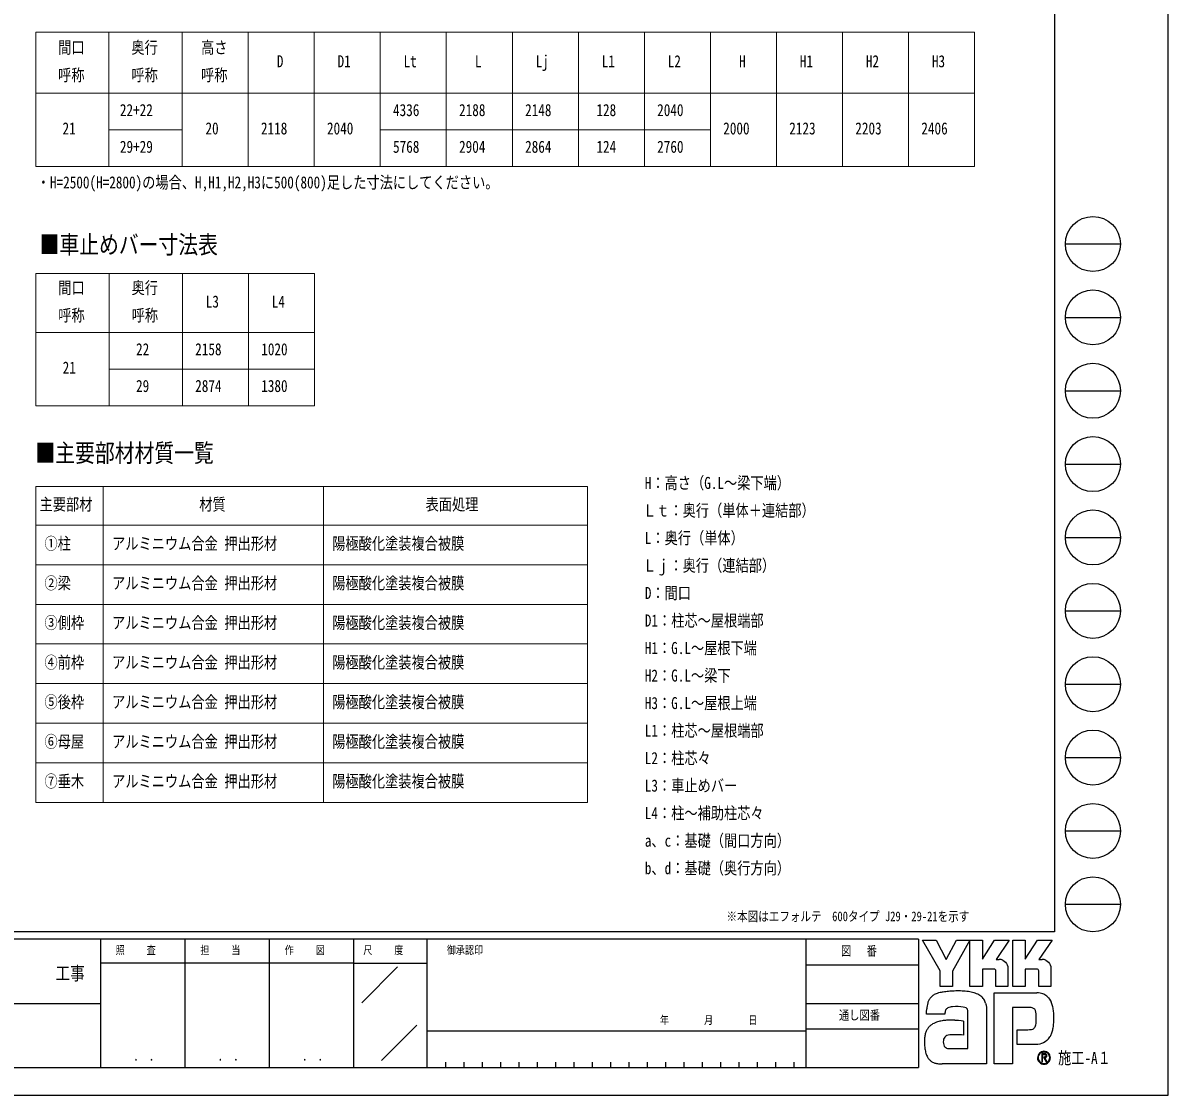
# Model space of a CAD drawing. Units: millimetres, scale not verified. Extents: x -10512 to 10512, y -7425 to 7425.
# Drawn here: x 2709 to 10512, y -7425 to -118 of the extents above; entities that cross this region are included whole.
import ezdxf
from ezdxf.enums import TextEntityAlignment as Align

# ---------------------------------------------------------------- set-up
doc = ezdxf.new("R2010")
doc.units = ezdxf.units.MM
doc.header["$LTSCALE"] = 30
doc.layers.add('0-1_TABLE1', color=7, linetype='Continuous', lineweight=18)
doc.layers.add('0-2_USER1', color=3, linetype='Continuous')
doc.layers.add('0-7_YKK_ZWAK', color=7, linetype='Continuous')
doc.styles.add('ＭＳ ゴシック', font='')
doc.styles.get('ＭＳ ゴシック').set_extended_font_data('MS Gothic')

msp = doc.modelspace()

# ---------------------------------------------------------------- linework, layer by layer
at = {"layer": '0-1_TABLE1'}
for p, q in [((2796.05, -181.99), (9194.05, -181.99)), ((2796.05, -181.99), (2796.05, -1096.99)), ((3294.05, -181.99), (3294.05, -1096.99)), ((3794.05, -181.99), (3794.05, -1096.99)), ((4244.05, -181.99), (4244.05, -1096.99)), ((4694.05, -181.99), (4694.05, -1096.99)), ((5144.05, -181.99), (5144.05, -1096.99)), ((5594.05, -181.99), (5594.05, -1096.99)), ((6044.05, -181.99), (6044.05, -1096.99)), ((6494.05, -181.99), (6494.05, -1096.99)), ((6944.05, -181.99), (6944.05, -1096.99)), ((7394.05, -181.99), (7394.05, -1096.99)), ((7844.05, -181.99), (7844.05, -1096.99)), ((8294.05, -181.99), (8294.05, -1096.99)), ((8744.05, -181.99), (8744.05, -1096.99)), ((9194.05, -181.99), (9194.05, -1096.99)), ((2796.05, -596.99), (9194.05, -596.99)), ((3294.05, -846.99), (3794.05, -846.99)), ((5144.05, -846.99), (7394.05, -846.99)), ((2796.05, -1096.99), (9194.05, -1096.99)), ((2796.05, -1827.06), (4696.05, -1827.06)), ((2796.05, -1827.06), (2796.05, -2727.06)), ((3296.05, -1827.06), (3296.05, -2727.06)), ((3796.05, -1827.06), (3796.05, -2727.06)), ((4246.05, -1827.06), (4246.05, -2727.06)), ((4696.05, -1827.06), (4696.05, -2727.06)), ((2796.05, -2227.06), (4696.05, -2227.06)), ((3296.05, -2477.06), (4696.05, -2477.06)), ((2796.05, -2727.06), (4696.05, -2727.06)), ((2796.05, -3276.76), (6556.74, -3276.76)), ((2796.05, -3276.76), (2796.05, -5430.76)), ((3256.96, -3276.76), (3256.96, -5430.76)), ((4756.74, -3276.76), (4756.74, -5430.76)), ((6556.74, -3276.76), (6556.74, -5430.76)), ((2796.05, -3540.76), (6556.74, -3540.76)), ((2796.05, -3810.76), (6556.74, -3810.76)), ((2796.05, -4080.76), (6556.74, -4080.76)), ((2796.05, -4350.76), (6556.74, -4350.76)), ((2796.05, -4620.76), (6556.74, -4620.76)), ((2796.05, -4890.76), (6556.74, -4890.76)), ((2796.05, -5160.76), (6556.74, -5160.76)), ((2796.05, -5430.76), (6556.74, -5430.76))]:
    msp.add_line(p, q, dxfattribs=at)
at = {"layer": '0-7_YKK_ZWAK'}
for p, q in [((9737.55, 6937.5), (9737.55, -6312.5)), ((9812.55, -1625), (10187.55, -1625)), ((9812.55, -2125), (10187.55, -2125)), ((9812.55, -2625), (10187.55, -2625)), ((9812.55, -3125), (10187.55, -3125)), ((9812.55, -3625), (10187.55, -3625)), ((9812.55, -4125), (10187.55, -4125)), ((9812.55, -4625), (10187.55, -4625)), ((9812.55, -5125), (10187.55, -5125)), ((9812.55, -5625), (10187.55, -5625)), ((9812.55, -6125), (10187.55, -6125)), ((9737.55, -6312.5), (-9762.45, -6312.5)), ((3237.55, -6362.5), (-12.45, -6362.5)), ((3812.55, -6362.5), (3812.55, -7237.5)), ((4387.55, -6362.5), (4387.55, -7237.5)), ((4962.55, -6362.5), (4962.55, -7237.5)), ((5462.55, -6362.5), (4962.55, -6362.5)), ((8043.8, -6362.5), (5462.55, -6362.5)), ((5462.55, -6362.5), (5462.55, -7237.5)), ((8043.8, -6362.5), (8043.8, -7237.5)), ((8812.55, -6362.5), (8043.8, -6362.5)), ((8812.55, -6362.5), (8812.55, -7237.5)), ((4962.55, -6525), (3237.55, -6525)), ((4962.55, -6525), (5462.55, -6525)), ((5017.76, -6795.73), (5262.59, -6550.9)), ((8043.8, -6537.5), (8812.55, -6537.5)), ((-12.45, -6800), (3237.55, -6800)), ((8043.8, -6800), (8812.55, -6800)), ((5151.68, -7189.97), (5392.23, -6949.42)), ((5462.55, -6987.5), (8043.8, -6987.5)), ((8812.55, -6975), (8043.8, -6975)), ((9697.91, -7139.3), (9697.91, -7139.3)), ((-12.45, -7237.5), (3237.55, -7237.5)), ((3237.55, -7237.5), (4962.55, -7237.5)), ((4962.55, -7237.5), (5462.55, -7237.5)), ((5462.55, -7237.5), (8043.8, -7237.5)), ((5587.55, -7200), (5587.55, -7237.5)), ((5712.55, -7200), (5712.55, -7237.5)), ((5837.55, -7200), (5837.55, -7237.5)), ((5962.55, -7200), (5962.55, -7237.5)), ((6087.55, -7200), (6087.55, -7237.5)), ((6212.55, -7200), (6212.55, -7237.5)), ((6337.55, -7200), (6337.55, -7237.5)), ((6462.55, -7200), (6462.55, -7237.5)), ((6587.55, -7200), (6587.55, -7237.5)), ((6712.55, -7200), (6712.55, -7237.5)), ((6837.55, -7200), (6837.55, -7237.5)), ((6962.55, -7200), (6962.55, -7237.5)), ((7087.55, -7200), (7087.55, -7237.5)), ((7212.55, -7200), (7212.55, -7237.5)), ((7337.55, -7200), (7337.55, -7237.5)), ((7462.55, -7200), (7462.55, -7237.5)), ((7587.55, -7200), (7587.55, -7237.5)), ((7712.55, -7200), (7712.55, -7237.5)), ((7837.55, -7200), (7837.55, -7237.5)), ((7962.55, -7200), (7962.55, -7237.5)), ((8043.8, -7237.5), (8812.55, -7237.5)), ((9666.68, -7209.95), (9666.68, -7209.95))]:
    msp.add_line(p, q, dxfattribs=at)
for points in [[(-10512.5, -7425), (10512.5, -7425), (10512.5, 7425), (-10512.5, 7425)], [(8840.05, -6370), (8932.08, -6370), (9001.18, -6500.25), (9070.1, -6370), (9162.19, -6370), (9044.18, -6579.98), (9044.18, -6685.33), (8960.24, -6685.33), (8960.24, -6577.14)]]:
    msp.add_lwpolyline(points, close=True, dxfattribs=at)
for points in [[(4962.55, -6362.5), (3237.55, -6362.5), (3237.55, -7237.5)], [(9326.37, -6566.52), (9246.92, -6566.52), (9246.92, -6685.24), (9162.29, -6685.24), (9162.29, -6370), (9246.92, -6370), (9246.92, -6498.96), (9330.17, -6370), (9429.6, -6370), (9340.4, -6500.53), (9343.56, -6500.53), (9347.05, -6500.53), (9350.63, -6500.53), (9354.08, -6500.53), (9357.16, -6500.53), (9359.65, -6500.53), (9361.31, -6500.53), (9361.92, -6500.53)], [(9618.78, -6566.52), (9539.42, -6566.52), (9539.42, -6685.33), (9454.74, -6685.33), (9454.74, -6370), (9539.42, -6370), (9539.42, -6498.96), (9622.58, -6370), (9722.01, -6370), (9632.81, -6500.53), (9636, -6500.53), (9639.51, -6500.53), (9643.09, -6500.53), (9646.53, -6500.53), (9649.6, -6500.53), (9652.08, -6500.53), (9653.73, -6500.53), (9654.33, -6500.53)], [(9386.26, -6505.53), (9396.37, -6511.31), (9404.93, -6518.83), (9411.81, -6527.8), (9416.89, -6537.87), (9420.03, -6548.74), (9421.1, -6560.09), (9421.1, -6685.55), (9338.53, -6685.55), (9338.53, -6578.52)], [(9678.7, -6505.53), (9688.84, -6511.31), (9697.44, -6518.83), (9704.35, -6527.8), (9709.46, -6537.87), (9712.62, -6548.74), (9713.7, -6560.09), (9713.7, -6685.33), (9630.93, -6685.33), (9630.93, -6578.52)], [(9572.17, -6828.77), (9452.98, -6828.77), (9452.98, -7212.5), (9328.08, -7212.5), (9328.08, -6726.98), (9618.38, -6726.98)], [(9696.78, -6761.28), (9704.93, -6771.56), (9711.03, -6781.52), (9715.29, -6790.54)], [(9011.99, -6830.78), (9006.18, -6834.05), (9001.65, -6838.04), (8998.22, -6842.71), (8995.73, -6847.99), (8994.01, -6853.83), (8992.9, -6860.17), (8992.23, -6866.97), (8991.82, -6874.17), (8866.86, -6874.47), (8867.23, -6857.38), (8867.92, -6838.18)], [(9269.27, -6797.91), (9272.82, -6812.25), (9274.83, -6827.61), (9275.46, -6843.97), (9275.46, -7212.5), (8973.88, -7212.5)], [(9059.87, -6913.82), (9083.52, -6915.38), (9102.11, -6917.46), (9114.28, -6919.42), (9118.63, -6920.58), (9118.63, -7016.18), (9104.81, -7014.72), (9089.64, -7013.9), (9074.12, -7013.58), (9059.22, -7013.63), (9045.92, -7013.91), (9035.21, -7014.27), (9028.06, -7014.59), (9025.46, -7014.73), (9014.66, -7016.71), (9005.34, -7019.8), (8997.51, -7024.03), (8991.17, -7029.42), (8986.32, -7035.99), (8982.96, -7043.76), (8981.09, -7052.75), (8980.71, -7062.98), (8981.91, -7074.22), (8984.29, -7083.52), (8987.73, -7091.04), (8992.07, -7096.97), (8997.15, -7101.49), (9002.83, -7104.76), (9008.97, -7106.98), (9015.4, -7108.31), (9148.16, -7108.31), (9148.16, -6862.68), (9148.19, -6857.81), (9147.94, -6853.05), (9147.32, -6848.47), (9146.25, -6844.12), (9144.66, -6840.06), (9142.46, -6836.37), (9139.59, -6833.1), (9135.97, -6830.31)], [(9135.97, -6830.31), (9128.18, -6827.25), (9115.73, -6824.67), (9099.85, -6822.75), (9081.77, -6821.74), (9062.71, -6821.82), (9043.91, -6823.21)], [(9614.57, -6902.49), (9614.41, -6886.58), (9613.65, -6872.24), (9611.86, -6859.66), (9608.59, -6848.98)], [(9686.41, -7052.43), (9674.87, -7061.39), (9662.86, -7068.44), (9650.46, -7073.7), (9637.75, -7077.3), (9624.84, -7079.36), (9611.8, -7080.02), (9483.4, -7080.02), (9483.4, -6979.16), (9555.8, -6979.16), (9569.15, -6978.97), (9580.89, -6977.83), (9590.97, -6974.88)], [(9686.52, -7156.49), (9686.45, -7155.03), (9686.27, -7153.62), (9685.97, -7152.26), (9685.55, -7150.97), (9685.01, -7149.75), (9684.35, -7148.59), (9683.58, -7147.52), (9682.7, -7146.53), (9681.54, -7145.51), (9680.26, -7144.62), (9678.85, -7143.86), (9677.33, -7143.23), (9675.7, -7142.74), (9673.96, -7142.39), (9672.12, -7142.18), (9670.19, -7142.11), (9651.25, -7142.11), (9651.25, -7197.85), (9656.97, -7197.85), (9656.97, -7147.79), (9670.19, -7147.79), (9671.56, -7147.84), (9672.84, -7147.97), (9674.04, -7148.19), (9675.16, -7148.5), (9676.18, -7148.89), (9677.11, -7149.36), (9677.94, -7149.92), (9678.66, -7150.56)], [(9680.9, -7156.49), (9680.55, -7159.17), (9679.59, -7161.28), (9678.15, -7162.89), (9676.37, -7164.06), (9674.36, -7164.86), (9672.26, -7165.35), (9670.21, -7165.6), (9668.32, -7165.67), (9663.36, -7165.67), (9665.86, -7169.92), (9682.23, -7198.04), (9688.78, -7198.04), (9673, -7170.98), (9674.48, -7170.68), (9675.89, -7170.31), (9677.23, -7169.86), (9678.49, -7169.33), (9679.67, -7168.72), (9680.77, -7168.04), (9681.78, -7167.28), (9682.7, -7166.44)]]:
    msp.add_lwpolyline(points, dxfattribs=at)
for centre in [(10000.05, -1625), (10000.05, -2125), (10000.05, -2625), (10000.05, -3125), (10000.05, -3625), (10000.05, -4125), (10000.05, -4625), (10000.05, -5125), (10000.05, -5625), (10000.05, -6125)]:
    msp.add_circle(centre, 187.5, dxfattribs=at)
for centre, radius, start, end in [((9362.04, -6562.97), 62.44, 78.26798, 90.11215), ((9362.93, -6558.43), 57.81, 66.19963, 78.22058), ((9654.45, -6563.08), 62.55, 78.27851, 90.10826), ((9655.31, -6558.7), 58.09, 66.2483, 78.23226), ((9326.81, -6578.23), 11.72, 358.57817, 92.1683), ((9619.27, -6578.18), 11.67, 358.29941, 92.43455), ((8979.01, -6828.22), 108.95, 152.2125, 163.4865), ((8962.34, -6819.6), 90.18, 138.03852, 152.12015), ((8962.33, -6820.02), 90.45, 122.60463, 137.83438), ((8974.29, -6839.36), 113.2, 108.37421, 122.42809), ((8993.23, -6906.73), 183.13, 100.93159, 107.35499), ((9055.13, -7207.04), 489.75, 97.86054, 101.37938), ((9084.19, -7408.95), 693.73, 94.90201, 97.9576), ((9086.17, -7425.11), 710, 91.6169, 94.94971), ((9083.42, -7310.15), 595.01, 87.51794, 91.66439), ((9091.15, -7144.44), 429.12, 81.92631, 87.59083), ((9113.97, -6988.08), 271.1, 73.67137, 82.05943), ((9147.82, -6874.79), 152.88, 60.60528, 73.9085), ((9161.67, -6847.16), 122.01, 52.17347, 59.90542), ((9174.06, -6831.12), 101.74, 43.55042, 52.14561), ((9180.89, -6824.52), 92.24, 34.48659, 43.50182), ((9180.94, -6824.38), 92.12, 25.58915, 34.43128), ((9172.74, -6828.22), 101.17, 17.43089, 25.54591), ((9613.64, -6860.53), 133.64, 78.73198, 87.96551), ((9617.56, -6840.49), 113.22, 69.03034, 78.69541), ((9621.21, -6830.75), 102.82, 59.39484, 68.9885), ((9622.9, -6827.78), 99.4, 50.3012, 59.3616), ((9622.28, -6828.48), 100.33, 42.05209, 50.28551), ((9094.51, -6851.15), 226.96, 171.55622, 176.72493), ((9017.6, -6839.67), 149.2, 163.48385, 171.57982), ((9044.98, -6909.07), 84.96, 102.4979, 112.84632), ((9061.41, -6979.98), 157.75, 96.37207, 102.75341), ((9572.85, -6890.03), 61.26, 77.94572, 90.63794), ((9578.18, -6865.04), 35.72, 60.20991, 77.92418), ((9581.63, -6858.55), 28.37, 39.8078, 59.75378), ((9576.78, -6862.26), 34.47, 22.65544, 39.38165), ((9572.73, -6857.03), 157.3, 14.76267, 25.00486), ((9476.25, -6883.32), 257.3, 7.9139, 14.95041), ((9379.89, -6897.34), 354.67, 2.54376, 8.01251), ((8964.69, -7036.28), 111.29, 120.60724, 130.53081), ((8976.54, -7056.43), 134.67, 112.58838, 120.58162), ((8992.48, -7094.75), 176.17, 106.61303, 112.59024), ((9017.56, -7179.03), 264.11, 99.87193, 106.59825), ((9031.61, -7258.18), 344.49, 94.78469, 99.91711), ((9038.45, -7336.93), 423.53, 90.80099, 94.81812), ((9039.49, -7395.56), 482.18, 87.57779, 90.82714), ((9481.24, -6916.9), 132.77, 347.14308, 355.40008), ((9330.51, -6903.94), 284.06, 355.2339, 0.29193), ((9340.42, -6901.25), 394.19, 352.8937, 357.82206), ((9324.66, -6900.24), 409.98, 357.76419, 2.60674), ((9022.45, -7051.74), 170.01, 164.97537, 174.56739), ((8981.14, -7040.72), 127.26, 153.89178, 164.94341), ((8962.32, -7031.67), 106.37, 142.04688, 153.80771), ((8958.69, -7029.07), 101.91, 130.60221, 141.94427), ((9579.3, -6948.57), 28.78, 293.91672, 314.09376), ((9575.37, -6945.11), 34, 314.78099, 333.92928), ((9550.12, -6932.85), 62.07, 334.00676, 347.34989), ((9625.9, -6973.56), 98.37, 326.23251, 339.61931), ((9533.51, -6937.79), 197.44, 339.22498, 347.31457), ((9422.87, -6911.98), 311.04, 347.15166, 352.97565), ((9095.33, -7058.72), 243.22, 174.55588, 182.47272), ((9231.24, -7056.58), 379.12, 181.90948, 187.89042), ((9603.07, -6958.47), 125.59, 311.57033, 318.66243), ((9588.53, -6945.72), 144.93, 318.67367, 325.29112), ((9071.73, -7079.01), 218.04, 187.80471, 196.36971), ((8987.51, -7103.89), 130.22, 196.3102, 208.20993), ((8950.84, -7123.41), 88.68, 208.29777, 223.35561), ((9666.75, -7170.47), 44.1, 90.09157, 179.92363), ((9666.49, -7170.52), 43.83, 179.86065, 225.14399), ((9666.48, -7170.33), 39.22, 134.8007, 180.12175), ((9666.32, -7170.58), 39.06, 179.75513, 225.29722), ((9666.59, -7170.11), 39.14, 89.86602, 135.149), ((9666.75, -7170.39), 44.02, 44.93442, 90.08536), ((9666.76, -7170.41), 39.44, 45.03108, 90.11509), ((9666.62, -7170.35), 39.6, 270.09072, 359.90926), ((9672.52, -7156.26), 8.38, 358.3894, 42.86139), ((9672.69, -7156.89), 13.84, 316.37674, 1.6565), ((9666.79, -7170.42), 39.43, 0.00643, 45.07115), ((9667.1, -7170.25), 43.68, 359.78949, 45.13288), ((9666.99, -7170.6), 43.78, 314.92572, 0.23508), ((8942.57, -7130.69), 77.67, 223.64205, 239.63663), ((8949.43, -7118.2), 91.91, 239.8785, 253.65355), ((8962, -7075.02), 136.89, 253.69102, 263.74909), ((8972.65, -6980.24), 232.26, 263.68487, 270.30455), ((9666.7, -7170.53), 43.98, 224.94536, 269.98445), ((9666.61, -7170.94), 39.01, 224.62822, 270.10973), ((9666.69, -7170.31), 44.2, 269.98802, 314.93777)]:
    msp.add_arc(centre, radius, start, end, dxfattribs=at)

# ---------------------------------------------------------------- texts
at = {"layer": '0-1_TABLE1', "style": 'ＭＳ ゴシック', "width": 0.8}
for s, p in [('奥行', (3448.05, -351.99)), ('高さ', (3923.05, -351.99)), ('間口', (2949.05, -351.99)), ('D', (4439.05, -445.74)), ('D1', (4853.05, -445.74)), ('Lt', (5303.05, -445.74)), ('L', (5789.05, -445.74)), ('Lj', (6203.05, -445.74)), ('L1', (6653.05, -445.74)), ('L2', (7103.05, -445.74)), ('H', (7589.05, -445.74)), ('H1', (8003.05, -445.74)), ('H2', (8453.05, -445.74)), ('H3', (8903.05, -445.74)), ('呼称', (2949.05, -539.49)), ('呼称', (3448.05, -539.49)), ('呼称', (3923.05, -539.49)), ('22+22', (3370.05, -778.24)), ('4336', (5231.05, -778.24)), ('2188', (5681.05, -778.24)), ('2148', (6131.05, -778.24)), ('128', (6617.05, -778.24)), ('2040', (7031.05, -778.24)), ('21', (2979.05, -903.24)), ('20', (3953.05, -903.24)), ('2118', (4331.05, -903.24)), ('2040', (4781.05, -903.24)), ('2000', (7481.05, -903.24)), ('2123', (7931.05, -903.24)), ('2203', (8381.05, -903.24)), ('2406', (8831.05, -903.24)), ('29+29', (3370.05, -1028.24)), ('5768', (5231.05, -1028.24)), ('2904', (5681.05, -1028.24)), ('2864', (6131.05, -1028.24)), ('124', (6617.05, -1028.24)), ('2760', (7031.05, -1028.24)), ('奥行', (3450.05, -1989.56)), ('間口', (2950.05, -1989.56)), ('L3', (3955.05, -2083.31)), ('L4', (4405.05, -2083.31)), ('呼称', (2950.05, -2177.06)), ('呼称', (3450.05, -2177.06)), ('22', (3480.05, -2408.31)), ('2158', (3883.05, -2408.31)), ('1020', (4333.05, -2408.31)), ('21', (2980.05, -2533.31)), ('29', (3480.05, -2658.31)), ('2874', (3883.05, -2658.31)), ('1380', (4333.05, -2658.31)), ('主要部材', (2822.51, -3465.01)), ('材質', (3910.85, -3465.01)), ('表面処理', (5452.74, -3465.01)), ('①柱', (2856.05, -3732.01)), ('アルミニウム合金 押出形材', (3316.96, -3732.01)), ('陽極酸化塗装複合被膜', (4816.74, -3732.01)), ('②梁', (2856.05, -4002.01)), ('アルミニウム合金 押出形材', (3316.96, -4002.01)), ('陽極酸化塗装複合被膜', (4816.74, -4002.01)), ('③側枠', (2856.05, -4272.01)), ('アルミニウム合金 押出形材', (3316.96, -4272.01)), ('陽極酸化塗装複合被膜', (4816.74, -4272.01)), ('④前枠', (2856.05, -4542.01)), ('アルミニウム合金 押出形材', (3316.96, -4542.01)), ('陽極酸化塗装複合被膜', (4816.74, -4542.01)), ('⑤後枠', (2856.05, -4812.01)), ('アルミニウム合金 押出形材', (3316.96, -4812.01)), ('陽極酸化塗装複合被膜', (4816.74, -4812.01)), ('⑥母屋', (2856.05, -5082.01)), ('アルミニウム合金 押出形材', (3316.96, -5082.01)), ('陽極酸化塗装複合被膜', (4816.74, -5082.01)), ('⑦垂木', (2856.05, -5352.01)), ('アルミニウム合金 押出形材', (3316.96, -5352.01)), ('陽極酸化塗装複合被膜', (4816.74, -5352.01))]:
    msp.add_text(s, height=82.48, dxfattribs=at).set_placement(p, align=Align.BOTTOM_LEFT)
at = {"layer": '0-2_USER1', "style": 'ＭＳ ゴシック', "width": 0.8}
for s, height, p in [('・H=2500(H=2800)の場合、H,H1,H2,H3に500(800)足した寸法にしてください。', 82.48, (2803.39, -1271.09)), ('■車止めバー寸法表', 123.7, (2822.82, -1727.85)), ('■主要部材材質一覧', 123.7, (2794.83, -3147.92)), ('H：高さ（G.L～梁下端）', 82.48, (6946.76, -3319.34)), ('Ｌｔ：奥行（単体＋連結部）', 82.48, (6934.76, -3506.84)), ('L：奥行（単体）', 82.48, (6946.76, -3694.34)), ('Ｌｊ：奥行（連結部）', 82.48, (6934.76, -3881.84)), ('D：間口', 82.48, (6946.76, -4069.34)), ('D1：柱芯～屋根端部', 82.48, (6946.76, -4256.84)), ('H1：G.L～屋根下端', 82.48, (6946.76, -4444.34)), ('H2：G.L～梁下', 82.48, (6946.76, -4631.84)), ('H3：G.L～屋根上端', 82.48, (6946.76, -4819.34)), ('L1：柱芯～屋根端部', 82.48, (6946.76, -5006.84)), ('L2：柱芯々', 82.48, (6946.76, -5194.34)), ('L3：車止めバー', 82.48, (6946.76, -5381.84)), ('L4：柱～補助柱芯々', 82.48, (6946.76, -5569.34)), ('a、c：基礎（間口方向）', 82.48, (6946.76, -5756.84)), ('b、d：基礎（奥行方向）', 82.48, (6946.76, -5944.34)), ('※本図はエフォルテ\u3000600タイプ J29・29-21を示す', 65.98, (7503.37, -6259.6))]:
    msp.add_text(s, height=height, dxfattribs=at).set_placement(p, align=Align.BOTTOM_LEFT)
at = {"layer": '0-7_YKK_ZWAK', "style": 'ＭＳ ゴシック', "width": 0.8}
for s, height, p in [('照     査', 54.99, (3341.05, -6481.25)), ('担     当', 54.99, (3918.05, -6481.25)), ('作     図', 54.99, (4493.05, -6481.25)), ('尺     度', 54.99, (5028.55, -6481.25)), ('御承認印', 54.99, (5597.85, -6481.25)), ('図\u3000 番', 64.15, (8283.51, -6493.75)), ('工事', 91.64, (2930.83, -6668.66)), ('通し図番', 64.15, (8269.51, -6931.25)), ('年        月        日', 54.99, (7049.77, -6958.04)), ('． ．', 64.79, (3462.5, -7210.88)), ('． ．', 64.79, (4037.5, -7210.88)), ('． ．', 64.79, (4612.5, -7210.88)), ('施工-A１', 82.48, (9762.55, -7237.5))]:
    msp.add_text(s, height=height, dxfattribs=at).set_placement(p, align=Align.BOTTOM_LEFT)

doc.saveas('drawing.dxf')
